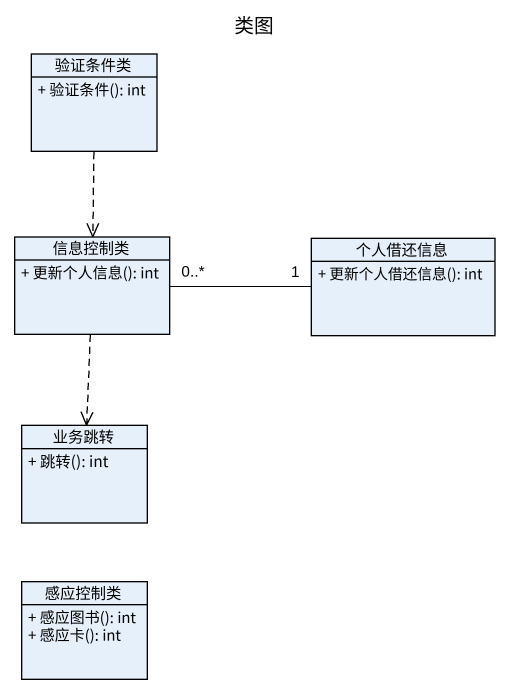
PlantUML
@startuml
title 类图
hide circle
hide empty members
skinparam classAttributeIconSize 0
class 验证条件类 {
  + 验证条件(): int
}
class 信息控制类 {
  + 更新个人信息(): int
}
class 个人借还信息 {
  + 更新个人借还信息(): int
}
class 业务跳转 {
  + 跳转(): int
}
class 感应控制类 {
  + 感应图书(): int
  + 感应卡(): int
}
验证条件类 ..> 信息控制类
信息控制类 "0..*" -right- "1" 个人借还信息
信息控制类 ..> 业务跳转
@enduml
